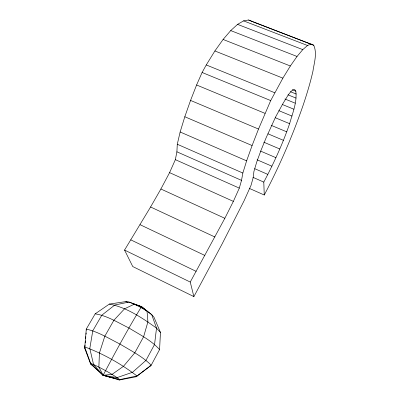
<?xml version="1.0" encoding="UTF-8"?>
<svg xmlns="http://www.w3.org/2000/svg" width="400" height="400" viewBox="0 0 400 400"><rect width="100%" height="100%" fill="white"/><g stroke="black" fill="none" stroke-linecap="round" stroke-linejoin="round"><path stroke-width="0.6" d="M264.26 195.01L263.79 182.1C273.775 163.28 282.695 143.84 289.615 123.675C292.54 113.145 297.23 102.295 295.825 91.175L294.72 89.645L292.99 89.8L290.81 91.64L288.33 94.79L283.07 103.32L275.64 116.9L266.205 137.595L261.09 150.135L256.74 161.97L253.905 171.515L253.28 177.27L251.04 185.3L244.09 200.76L222.135 243.895L193.885 296.6L132.76 266.555L124.555 250.07L150.58 206.99L160.89 189L169.58 172.635L175.36 159.66L176.9 151.81L177.285 144.25L180.14 131.985L184.81 116.75L190.555 100.42L196.59 84.985L202.1 72.485L206.265 64.945L214.89 50.96L223.105 39.46L230.72 30.58L237.585 24.375L243.57 20.865L248.58 20L313.74 45.225C317.365 53.44 314.17 62.71 312.95 71.13C310.335 82.73 306.86 94.115 303.08 105.385C292.43 136.18 279.475 166.19 264.26 195.01L249.415 188.425M159.565 349.585L160.465 332.45L153.955 317.19L151.74 314.69L141.475 306.675L129 302.07L125.85 301.595L109.35 304.08L95.18 313.84L86.275 329.105L84.695 348.2L90.625 363.995L103.13 375.275L119.42 380L136.085 376.76L149.795 366.415L151.215 365.18L159.565 349.585C151.16 340.17 139.54 334.565 128.97 328C118.035 322.68 107.395 315.745 95.18 313.84M84.695 348.2L84.99 345.16M85.23 342.725L85.405 340.9M85.64 338.47L85.82 336.645M86.055 334.21L86.17 332.995M193.885 296.6L190.245 282.055L224.845 218.3L233.36 201.38L239.31 188.12L241.515 180.365L242.85 173.045L246.62 160.855L252.1 145.55L258.51 129.045L270.705 100.575L282.875 78.14L290.35 65.99L297.03 56.46L302.78 49.62L307.52 45.49L311.185 44.05M149.795 366.415L150.38 365.325M160.465 332.45L156.52 328.125L151.74 314.69L141.475 306.675C127.9 329.03 115.36 352.125 103.13 375.275L114.515 378.31M136.085 376.76L151.215 365.18C142.235 356.26 130.69 350.59 119.99 344.06C109.015 338.595 98.38 331.79 86.275 329.105L86.315 330.135M139.62 306.49L141.475 306.675L146.56 310.96M104.965 375.495L103.13 375.275L90.64 363.415L84.61 346.86C103.31 353.795 121.14 363.845 136.975 375.96L119.735 379.59L103.13 375.275L93.56 364.5L90.64 363.415L90.625 363.995L93.44 366.075M109.35 304.08C126.69 307.385 142.36 317.98 156.52 328.125L154.555 344.48L145.98 360.365L132.52 372.28L117.115 377.595L103.13 375.275L102.415 374.345M139.105 306.095L141.475 306.675L143.665 308.81M125.85 301.595L127.59 302.16M133.375 304.04L141.475 306.675L142.215 307.625M141.475 306.675L129 302.07L114.835 304.99L101.815 315.195L92.775 330.805L89.795 348.54L93.56 364.5C102.595 368.925 111.655 373.55 119.735 379.59L119.42 380L116.83 378.995M253.13 21.94L313.74 45.225M243.57 20.865L307.52 45.49M237.585 24.375L302.78 49.62M230.72 30.58L297.03 56.46M223.105 39.46L290.35 65.99M214.89 50.96L282.875 78.14M292.365 89.785L295.825 91.175M290.51 91.725L296.255 94.045M287.96 94.815L296.05 98.095M206.265 64.945L274.745 92.755M284.875 98.975L295.255 103.195M282.39 104.515L293.895 109.225M202.1 72.485L270.705 100.575M278.785 110.635L292.01 116.08M196.59 84.985L265.005 113.36M275.235 117.71L289.615 123.675M271.165 125.325L286.73 131.83M190.555 100.42L258.51 129.045M267.95 133.805L283.42 140.325M263.805 142.195L279.785 148.99M184.81 116.75L252.1 145.55M260.535 151.075L275.915 157.67M248.58 20L252.545 21.715M257.09 159.795L271.9 166.195M180.14 131.985L246.62 160.855M254.71 168.685L267.83 174.4M252.92 177.325L263.79 182.1M177.285 144.25L242.85 173.045M176.9 151.81L241.515 180.365M175.36 159.66L239.31 188.12M169.58 172.635L233.36 201.38M160.89 189L224.845 218.3M150.58 206.99L214.94 237.015M140.03 224.675L204.905 255.475M130.79 239.85L196.155 271.355M124.555 250.07L190.245 282.055M99.42 353.025L98.865 367.07L103.13 375.275L112.025 374.385L123.42 366.365L134.815 352.79L143.615 336.74L147.925 321.835L147.05 311.19L140.815 307.41L134.345 304.14L124.515 308.84L113.905 320.245L104.84 336.14L99.42 353.025"/></g></svg>
